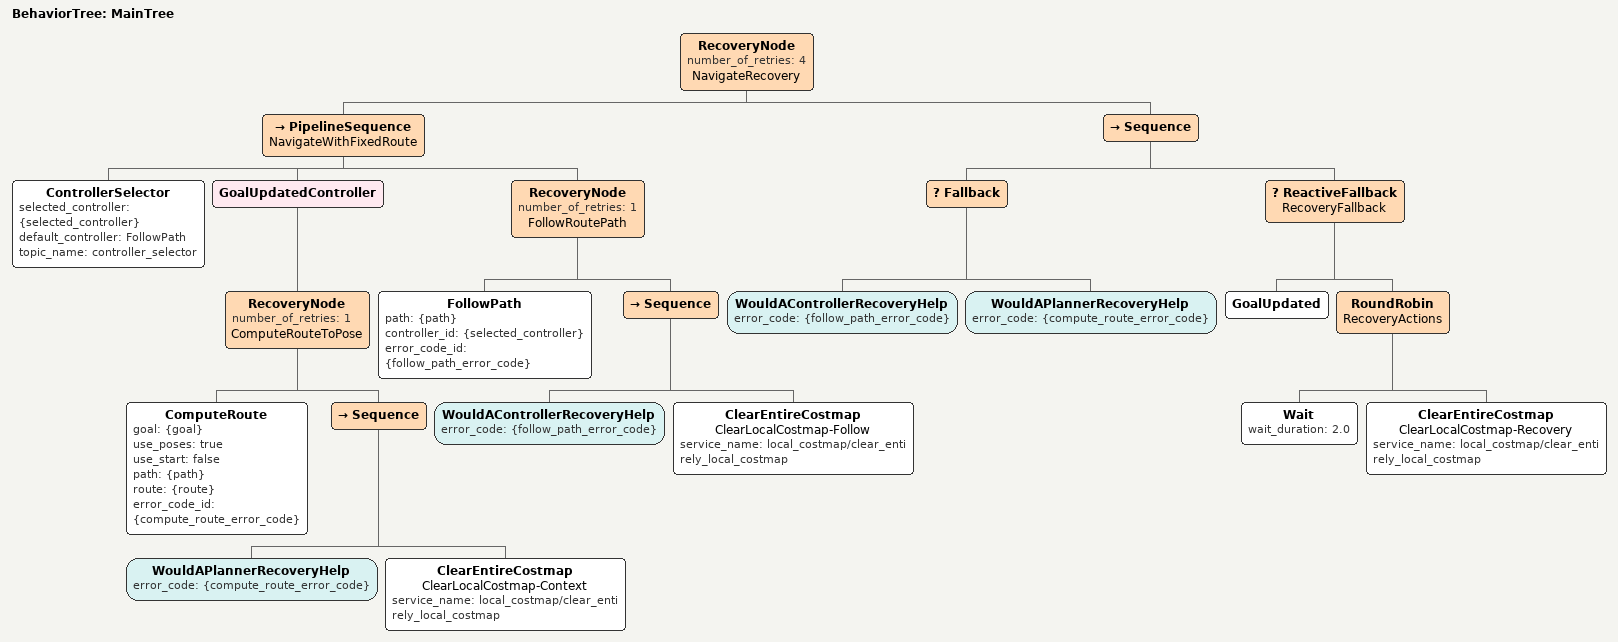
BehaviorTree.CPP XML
<root BTCPP_format="4" main_tree_to_execute="MainTree">
  <BehaviorTree ID="MainTree">
    <RecoveryNode number_of_retries="4" name="NavigateRecovery">
      <PipelineSequence name="NavigateWithFixedRoute">
        <ControllerSelector selected_controller="{selected_controller}" default_controller="FollowPath" topic_name="controller_selector"/>
        <GoalUpdatedController>
          <RecoveryNode number_of_retries="1" name="ComputeRouteToPose">
            <ComputeRoute
              goal="{goal}"
              use_poses="true"
              use_start="false"
              path="{path}"
              route="{route}"
              error_code_id="{compute_route_error_code}"/>
            <Sequence>
              <WouldAPlannerRecoveryHelp error_code="{compute_route_error_code}"/>
              <ClearEntireCostmap name="ClearLocalCostmap-Context" service_name="local_costmap/clear_entirely_local_costmap"/>
            </Sequence>
          </RecoveryNode>
        </GoalUpdatedController>
        <RecoveryNode number_of_retries="1" name="FollowRoutePath">
          <FollowPath path="{path}" controller_id="{selected_controller}" error_code_id="{follow_path_error_code}"/>
          <Sequence>
            <WouldAControllerRecoveryHelp error_code="{follow_path_error_code}"/>
            <ClearEntireCostmap name="ClearLocalCostmap-Follow" service_name="local_costmap/clear_entirely_local_costmap"/>
          </Sequence>
        </RecoveryNode>
      </PipelineSequence>

      <Sequence>
        <Fallback>
          <WouldAControllerRecoveryHelp error_code="{follow_path_error_code}"/>
          <WouldAPlannerRecoveryHelp error_code="{compute_route_error_code}"/>
        </Fallback>
        <ReactiveFallback name="RecoveryFallback">
          <GoalUpdated/>
          <RoundRobin name="RecoveryActions">
            <Wait wait_duration="2.0"/>
            <ClearEntireCostmap name="ClearLocalCostmap-Recovery" service_name="local_costmap/clear_entirely_local_costmap"/>
          </RoundRobin>
        </ReactiveFallback>
      </Sequence>
    </RecoveryNode>
  </BehaviorTree>
</root>
